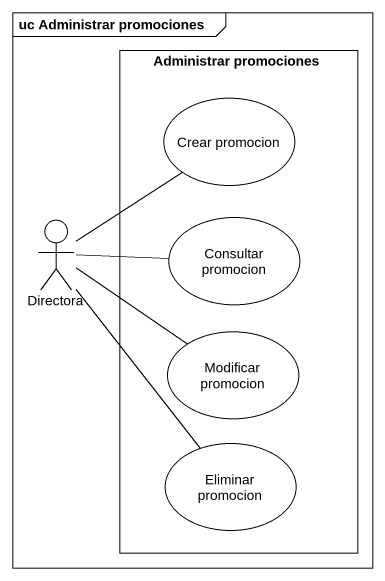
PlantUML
@startuml
mainframe uc Administrar promociones
rectangle "Administrar promociones" as Administrar_promociones {
  usecase "Crear promocion" as Crear_promocion
  usecase "Consultar promocion" as Consultar_promocion
  usecase "Modificar promocion" as Modificar_promocion
  usecase "Eliminar promocion" as Eliminar_promocion
}
actor Directora
Crear_promocion -- Directora
Consultar_promocion -left- Directora
Modificar_promocion -left- Directora
Eliminar_promocion -up- Directora
@enduml
